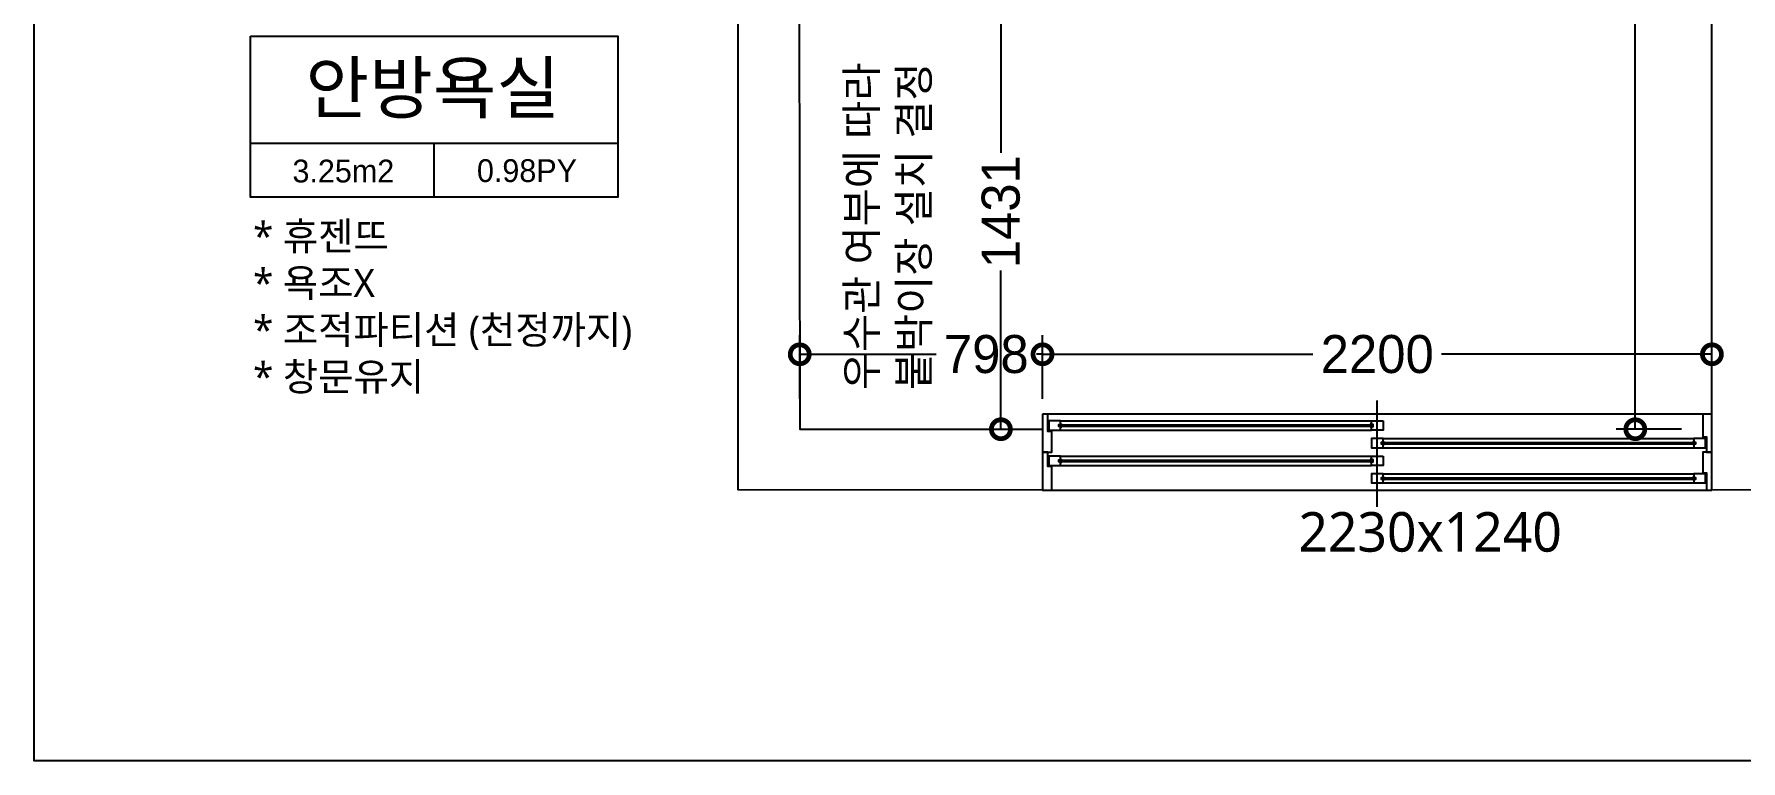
# Model space of a CAD drawing. Header units: millimetres. Extents: x 43335 to 261478, y -4312 to 41218.
# Drawn here: x 90929 to 96538, y 14895 to 17286 of the extents above; entities that cross this region are included whole.
import ezdxf
from ezdxf.enums import TextEntityAlignment as Align

# ---------------------------------------------------------------- set-up
doc = ezdxf.new("R2010")
doc.units = ezdxf.units.MM
for name, color, linetype in [('0-ELC TEXT', 7, 'Continuous'), ('03-TEXT', 3, 'Continuous'), ('DIM', 7, 'Continuous'), ('P-门', 4, 'Continuous'), ('S-DIM', 7, 'Continuous'), ('문자선', 3, 'Continuous'), ('벽1', 2, 'Continuous'), ('인테리어_기타', 8, 'Continuous')]:
    doc.layers.add(name, color=color, linetype=linetype)
doc.styles.add('넥슨고딕', font='HANDotum.ttf')
doc.styles.add('돋움', font='malgun.ttf')
doc.styles.add('스타일1', font='HANDotum.ttf')
doc.styles.add('코레일둥고', font='HANDotum.ttf')
doc.dimstyles.new('50', dxfattribs={"dimscale": 50, "dimtxt": 2.5, "dimasz": 2.5, "dimexe": 1.25, "dimexo": 2, "dimtad": 0, "dimdec": 0, "dimtxsty": '스타일1', "dimblk": 'DOTSMALL', "dimcen": 2.5, "dimclrd": 1, "dimclre": 1, "dimclrt": 2, "dimadec": 0, "dimazin": 0, "dimtfac": 1, "dimtdec": 0, "dimtix": 1, "dimtmove": 0, "dimatfit": 3, "dimldrblk": 'DOTSMALL', "dimfxl": 1.25, "dimarcsym": 0})

# ---------------------------------------------------------------- blocks, each defined once
blk = doc.blocks.new('_DOTSMALL')
at = {"color": 0, "linetype": 'ByBlock', "const_width": 0.5}
blk.add_lwpolyline([(-0.0625, 0, 1), (0.0625, 0, 1)], format="xyb", close=True, dxfattribs=at)
blk = doc.blocks.new('*D257')
at = {"layer": 'Defpoints', "color": 0, "transparency": 16777216}
for p in [(96442.7, 16232.8), (94242.7, 15986.3), (96442.7, 15986.3)]:
    blk.add_point(p, dxfattribs=at)
at = {"layer": 'S-DIM', "color": 1, "lineweight": -2, "transparency": 16777216}
for p, q in [((94242.7, 16086.3), (94242.7, 16295.3)), ((96442.7, 16086.3), (96442.7, 16295.3)), ((94242.7, 16232.8), (95131.4, 16232.8)), ((96442.7, 16232.8), (95554.1, 16232.8))]:
    blk.add_line(p, q, dxfattribs=at)
at = {"layer": 'S-DIM', "color": 1, "lineweight": -2, "transparency": 16777216, "xscale": 125, "yscale": 125, "zscale": 125, "rotation": 180}
blk.add_blockref('_DOTSMALL', (94242.7, 16232.8), dxfattribs=at)
at = {"layer": 'S-DIM', "color": 1, "lineweight": -2, "transparency": 16777216, "xscale": 125, "yscale": 125, "zscale": 125}
blk.add_blockref('_DOTSMALL', (96442.7, 16232.8), dxfattribs=at)
at = {"layer": 'S-DIM', "color": 2, "transparency": 16777216, "insert": (95342.7, 16232.8), "char_height": 125, "attachment_point": 5, "style": '스타일1'}
blk.add_mtext('2200', dxfattribs=at)
blk = doc.blocks.new('*D231')
at = {"layer": 'Defpoints', "color": 0, "transparency": 16777216}
for p in [(94242.7, 16232.8), (93444.8, 15986.3), (94242.7, 15986.3)]:
    blk.add_point(p, dxfattribs=at)
at = {"layer": 'S-DIM', "color": 1, "lineweight": -2, "transparency": 16777216}
for p, q in [((93444.8, 16086.3), (93444.8, 16295.3)), ((94242.7, 16086.3), (94242.7, 16295.3)), ((93444.8, 16232.8), (93893, 16232.8)), ((94242.7, 16232.8), (94222.5, 16232.8))]:
    blk.add_line(p, q, dxfattribs=at)
at = {"layer": 'S-DIM', "color": 1, "lineweight": -2, "transparency": 16777216, "xscale": 125, "yscale": 125, "zscale": 125, "rotation": 180}
blk.add_blockref('_DOTSMALL', (93444.8, 16232.8), dxfattribs=at)
at = {"layer": 'S-DIM', "color": 1, "lineweight": -2, "transparency": 16777216, "xscale": 125, "yscale": 125, "zscale": 125}
blk.add_blockref('_DOTSMALL', (94242.7, 16232.8), dxfattribs=at)
at = {"layer": 'S-DIM', "color": 2, "transparency": 16777216, "insert": (94057.8, 16232.8), "char_height": 125, "attachment_point": 5, "style": '스타일1'}
blk.add_mtext('798', dxfattribs=at)
blk = doc.blocks.new('*D232')
at = {"layer": 'Defpoints', "color": 0, "transparency": 16777216}
for p in [(93442.7, 17417.5), (93444.8, 15986.3), (94105.9, 15986.3)]:
    blk.add_point(p, dxfattribs=at)
at = {"layer": 'S-DIM', "color": 1, "lineweight": -2, "transparency": 16777216}
for p, q in [((93542.7, 17417.5), (94168.4, 17417.5)), ((94105.9, 17417.5), (94105.9, 16895.3)), ((94105.9, 15986.3), (94105.9, 16508.4)), ((93544.8, 15986.3), (94168.4, 15986.3))]:
    blk.add_line(p, q, dxfattribs=at)
at = {"layer": 'S-DIM', "color": 1, "lineweight": -2, "transparency": 16777216, "xscale": 125, "yscale": 125, "zscale": 125}
for p, rotation in [((94105.9, 17417.5), 90), ((94105.9, 15986.3), 270)]:
    blk.add_blockref('_DOTSMALL', p, dxfattribs=dict(at, rotation=rotation))
at = {"layer": 'S-DIM', "color": 2, "transparency": 16777216, "insert": (94105.9, 16701.9), "char_height": 125, "attachment_point": 5, "rotation": 90, "style": '스타일1'}
blk.add_mtext('1431', dxfattribs=at)
blk = doc.blocks.new('*D236')
at = {"layer": 'Defpoints', "color": 0, "transparency": 16777216}
for p in [(96190.9, 21207.5), (96442.7, 21207.5), (96442.7, 15986.3)]:
    blk.add_point(p, dxfattribs=at)
at = {"layer": 'S-DIM', "color": 1, "lineweight": -2, "transparency": 16777216}
for p, q in [((96342.7, 21207.5), (96128.4, 21207.5)), ((96190.9, 21207.5), (96190.9, 18794.9)), ((96190.9, 15986.3), (96190.9, 18398.9)), ((96342.7, 15986.3), (96128.4, 15986.3))]:
    blk.add_line(p, q, dxfattribs=at)
at = {"layer": 'S-DIM', "color": 1, "lineweight": -2, "transparency": 16777216, "xscale": 125, "yscale": 125, "zscale": 125}
for p, rotation in [((96190.9, 21207.5), 90), ((96190.9, 15986.3), 270)]:
    blk.add_blockref('_DOTSMALL', p, dxfattribs=dict(at, rotation=rotation))
at = {"layer": 'S-DIM', "color": 2, "transparency": 16777216, "insert": (96190.9, 18596.9), "char_height": 125, "attachment_point": 5, "rotation": 90, "style": '스타일1'}
blk.add_mtext('5221', dxfattribs=at)
blk = doc.blocks.new('ahsuehd')
at = {"layer": 'P-门', "ltscale": 15}
for p, q in [((47810.1, -24042.1), (47810.1, -24046.1)), ((48839, -24042.1), (48839, -24046.1)), ((48873.5, -24096.3), (48876.2, -24097.6)), ((48876.2, -24097.6), (48876.7, -24098.6)), ((48876.7, -24098.6), (48877.3, -24100.1)), ((49898.9, -24104.1), (49898.9, -24100.1)), ((47810.1, -24158.1), (47810.1, -24162.1)), ((48839, -24158.1), (48839, -24162.1)), ((48870, -24216.1), (48870, -24220.1)), ((48873.5, -24212.3), (48876.2, -24213.6)), ((48873.5, -24223.8), (48876.2, -24222.5)), ((48876.2, -24213.6), (48876.7, -24214.6)), ((48876.2, -24222.5), (48876.7, -24221.5)), ((48876.7, -24214.6), (48877.3, -24216.1)), ((48876.7, -24221.5), (48877.3, -24220.1)), ((49898.9, -24220.1), (49898.9, -24216.1))]:
    blk.add_line(p, q, dxfattribs=at)
for points in [[(47754.5, -24006.2), (47754.5, -24131.2), (47784.5, -24131.2), (47784.5, -24063.2), (47784.5, -24063.2), (47771.9, -24063.2), (47771.9, -24006.2), (47754.5, -24006.2)], [(49924.5, -24006.2), (47771.9, -24006.2)], [(48854.5, -24311.3), (48854.5, -23961.3)], [(49954.5, -24131.2), (49954.5, -24006.2), (49924.5, -24006.2), (49924.5, -24079.6), (49924.5, -24081.7), (49937, -24081.7), (49937, -24131.2), (49954.5, -24131.2)], [(47810.1, -24042.1), (48839, -24042.1)], [(47810.1, -24046.1), (48839, -24046.1)], [(47813.6, -24029.1), (48835.5, -24029.1)], [(47813.6, -24038.3), (47816.3, -24039.6), (47816.8, -24040.6), (47817.4, -24042.1)], [(47813.6, -24049.8), (47816.3, -24048.5), (47816.8, -24047.5), (47817.4, -24046.1)], [(47813.6, -24059.1), (48835.5, -24059.1)], [(48835.5, -24038.3), (48832.7, -24039.6), (48832.2, -24040.6), (48831.7, -24042.1)], [(48835.5, -24049.8), (48832.7, -24048.5), (48832.2, -24047.5), (48831.7, -24046.1)], [(48870, -24100.1), (49898.9, -24100.1)], [(48870, -24104.1), (49898.9, -24104.1)], [(48873.5, -24087.1), (49895.4, -24087.1)], [(48873.5, -24107.8), (48876.2, -24106.5), (48876.7, -24105.5), (48877.3, -24104.1)], [(48873.5, -24117.1), (49895.4, -24117.1)], [(49895.4, -24096.3), (49892.7, -24097.6), (49892.1, -24098.6), (49891.6, -24100.1)], [(49895.4, -24107.8), (49892.7, -24106.5), (49892.1, -24105.5), (49891.6, -24104.1)], [(47754.5, -24131.2), (47754.5, -24256.2), (47784.5, -24256.2), (47784.5, -24199.3), (47784.5, -24179.2), (47771.9, -24179.2), (47771.9, -24131.2), (47754.5, -24131.2)], [(47810.1, -24158.1), (48839, -24158.1)], [(47810.1, -24162.1), (48839, -24162.1)], [(47813.6, -24145.1), (48835.5, -24145.1)], [(47813.6, -24154.3), (47816.3, -24155.6), (47816.8, -24156.6), (47817.4, -24158.1)], [(47813.6, -24165.8), (47816.3, -24164.5), (47816.8, -24163.5), (47817.4, -24162.1)], [(47813.6, -24175.1), (48835.5, -24175.1)], [(48835.5, -24154.3), (48832.7, -24155.6), (48832.2, -24156.6), (48831.7, -24158.1)], [(48835.5, -24165.8), (48832.7, -24164.5), (48832.2, -24163.5), (48831.7, -24162.1)], [(48870, -24216.1), (49898.9, -24216.1)], [(48870, -24220.1), (49898.9, -24220.1)], [(48873.5, -24203.1), (49895.4, -24203.1)], [(49895.4, -24212.3), (49892.7, -24213.6), (49892.1, -24214.6), (49891.6, -24216.1)], [(49895.4, -24223.8), (49892.7, -24222.5), (49892.1, -24221.5), (49891.6, -24220.1)], [(47784.5, -24256.2), (49937, -24256.2)], [(48873.5, -24233.1), (49895.4, -24233.1)]]:
    blk.add_lwpolyline(points, dxfattribs=at)
for points in [[(47775.6, -24029.1), (47775.6, -24059.1), (47813.6, -24059.1), (47813.6, -24049.1), (47808, -24047.3), (47808, -24040.8), (47813.6, -24039.1), (47813.6, -24029.1)], [(48873.5, -24029.1), (48873.5, -24059.1), (48835.5, -24059.1), (48835.5, -24049.1), (48841, -24047.3), (48841, -24040.8), (48835.5, -24039.1), (48835.5, -24029.1)], [(48873.5, -24107.1), (48867.9, -24105.3), (48867.9, -24098.8), (48873.5, -24097.1), (48873.5, -24087.1), (48835.5, -24087.1), (48835.5, -24117.1), (48873.5, -24117.1)], [(49933.4, -24117.1), (49933.4, -24087.1), (49895.4, -24087.1), (49895.4, -24097.1), (49900.9, -24098.8), (49900.9, -24105.3), (49895.4, -24107.1), (49895.4, -24117.1)], [(47775.6, -24145.1), (47775.6, -24175.1), (47813.6, -24175.1), (47813.6, -24165.1), (47808, -24163.3), (47808, -24156.8), (47813.6, -24155.1), (47813.6, -24145.1)], [(48873.5, -24145.1), (48873.5, -24175.1), (48835.5, -24175.1), (48835.5, -24165.1), (48841, -24163.3), (48841, -24156.8), (48835.5, -24155.1), (48835.5, -24145.1)], [(49954.5, -24256.2), (49954.5, -24131.2), (49924.5, -24131.2), (49924.5, -24197.1), (49924.5, -24199.2), (49937, -24199.2), (49937, -24256.2)], [(48873.5, -24223.1), (48867.9, -24221.3), (48867.9, -24214.8), (48873.5, -24213.1), (48873.5, -24203.1), (48835.5, -24203.1), (48835.5, -24233.1), (48873.5, -24233.1)], [(49933.4, -24233.1), (49933.4, -24203.1), (49895.4, -24203.1), (49895.4, -24213.1), (49900.9, -24214.8), (49900.9, -24221.3), (49895.4, -24223.1), (49895.4, -24233.1)]]:
    blk.add_lwpolyline(points, close=True, dxfattribs=at)
blk = doc.blocks.new('aheishxsdfe')
at = {"layer": '벽1'}
blk.add_lwpolyline([(51494.4, 37328.5), (50914.6, 37328.5), (50914.6, 36798.4), (50144.6, 36798.4), (50144.6, 35798.4), (51064.5, 35798.4), (51064.5, 35938.4), (51164.5, 35938.4), (51164.5, 35698.4), (49954.5, 35697.3), (49954.5, 41118.4), (49904.5, 41118.4), (49904.5, 41318.4), (52324.5, 41318.4), (52324.5, 41118.4), (50154.5, 41118.4), (50154.5, 37528.4), (51494.4, 37528.4), (51494.4, 37328.5)], dxfattribs=at)
blk.add_lwpolyline([(46954.5, 40368.4), (46954.5, 37528.4), (47419.5, 37528.4), (47419.5, 37328.4), (46954.5, 37328.4), (46956.5, 35897.3), (47754.5, 35897.3), (47754.5, 35697.3), (46754.5, 35697.4), (46754.5, 37328.4), (46429.5, 37328.4), (46429.5, 37528.4), (46754.5, 37528.4), (46754.5, 40368.4)], close=True, dxfattribs=at)

msp = doc.modelspace()

# ---------------------------------------------------------------- linework, layer by layer
at = {"layer": 'DIM'}
msp.add_lwpolyline([(90928.6, 29745.2), (111928.6, 29745.2), (111928.6, 14895.2), (90928.6, 14895.2)], close=True, dxfattribs=at)
at = {"layer": '인테리어_기타', "color": 152, "true_color": 0x2776bb}
msp.add_line((92243.8, 16749.2), (92243.8, 16926.1), dxfattribs=at)
msp.add_lwpolyline([(91640.2, 17279.9), (92847.4, 17279.9), (92847.4, 16926.1), (91640.2, 16926.1)], close=True, dxfattribs=at)
msp.add_lwpolyline([(92847.4, 16926.1), (92847.4, 16749.2), (91640.2, 16749.2), (91640.2, 16926.1)], dxfattribs=at)

# ---------------------------------------------------------------- block references
at = {"layer": 'DIM'}
for name, p in [('ahsuehd', (46488.3, 40042.5)), ('aheishxsdfe', (46488.3, -19911))]:
    msp.add_blockref(name, p, dxfattribs=at)

# ---------------------------------------------------------------- texts
at = {"layer": '0-ELC TEXT', "style": '코레일둥고'}
for s, p in [('우수관 여부에 따라', (93698, 16114.7)), ('붙박이장 설치 결정', (93869.5, 16114.7))]:
    msp.add_text(s, height=100, rotation=90, dxfattribs=at).set_placement(p)
at = {"layer": '03-TEXT'}
for s, height, style, p in [('안방욕실', 166.67, '코레일둥고', (92238.8, 17026.4)), ('3.25m2', 75, '넥슨고딕', (91944.8, 16798.1)), ('0.98PY', 75, '넥슨고딕', (92548.3, 16799.5))]:
    msp.add_text(s, height=height, dxfattribs=dict(at, style=style)).set_placement(p, align=Align.CENTER)
at = {"layer": '문자선', "insert": (91648.3, 16667.9), "char_height": 92.489, "attachment_point": 1, "style": '돋움'}
msp.add_mtext_dynamic_manual_height_columns('* 휴젠뜨\\P* 욕조X^J* 조적파티션 (천정까지) \\P* 창문유지', width=1544.259, gutter_width=137.5, heights=[782.1], dxfattribs=at)
at = {"layer": '인테리어_기타', "color": 152, "true_color": 0x2776bb, "insert": (95949.5, 15713.6), "char_height": 130.2, "attachment_point": 3, "style": '돋움'}
msp.add_mtext_dynamic_manual_height_columns('2230x1240', width=1361.317, gutter_width=276.6, heights=[390.6], dxfattribs=at)

# ---------------------------------------------------------------- dimensions: what is measured, and where the dimension line sits
at = {"layer": 'S-DIM'}
for base, p1, p2, picture, middle in [((96190.9, 21207.5), (96442.7, 15986.3), (96442.7, 21207.5), '*D236', (96190.9, 18596.9)), ((94105.9, 15986.3), (93442.7, 17417.5), (93444.8, 15986.3), '*D232', (94105.9, 16701.9))]:
    dim = msp.add_linear_dim(base=base, p1=p1, p2=p2, angle=90, dimstyle='50', dxfattribs=at)
    dim.commit()
    dim.dimension.update_dxf_attribs({"geometry": picture, "text_midpoint": middle})
dim = msp.add_linear_dim(base=(94242.7, 16232.8), p1=(93444.8, 15986.3), p2=(94242.7, 15986.3), dimstyle='50', dxfattribs=at)
dim.commit()
dim.dimension.update_dxf_attribs({"geometry": '*D231', "text_midpoint": (94057.8, 16232.8), "dimtype": 160})
dim = msp.add_linear_dim(base=(96442.7, 16232.8), p1=(94242.7, 15986.3), p2=(96442.7, 15986.3), dimstyle='50', dxfattribs=at)
dim.commit()
dim.dimension.update_dxf_attribs({"geometry": '*D257', "text_midpoint": (95342.7, 16232.8)})

doc.saveas('drawing.dxf')
